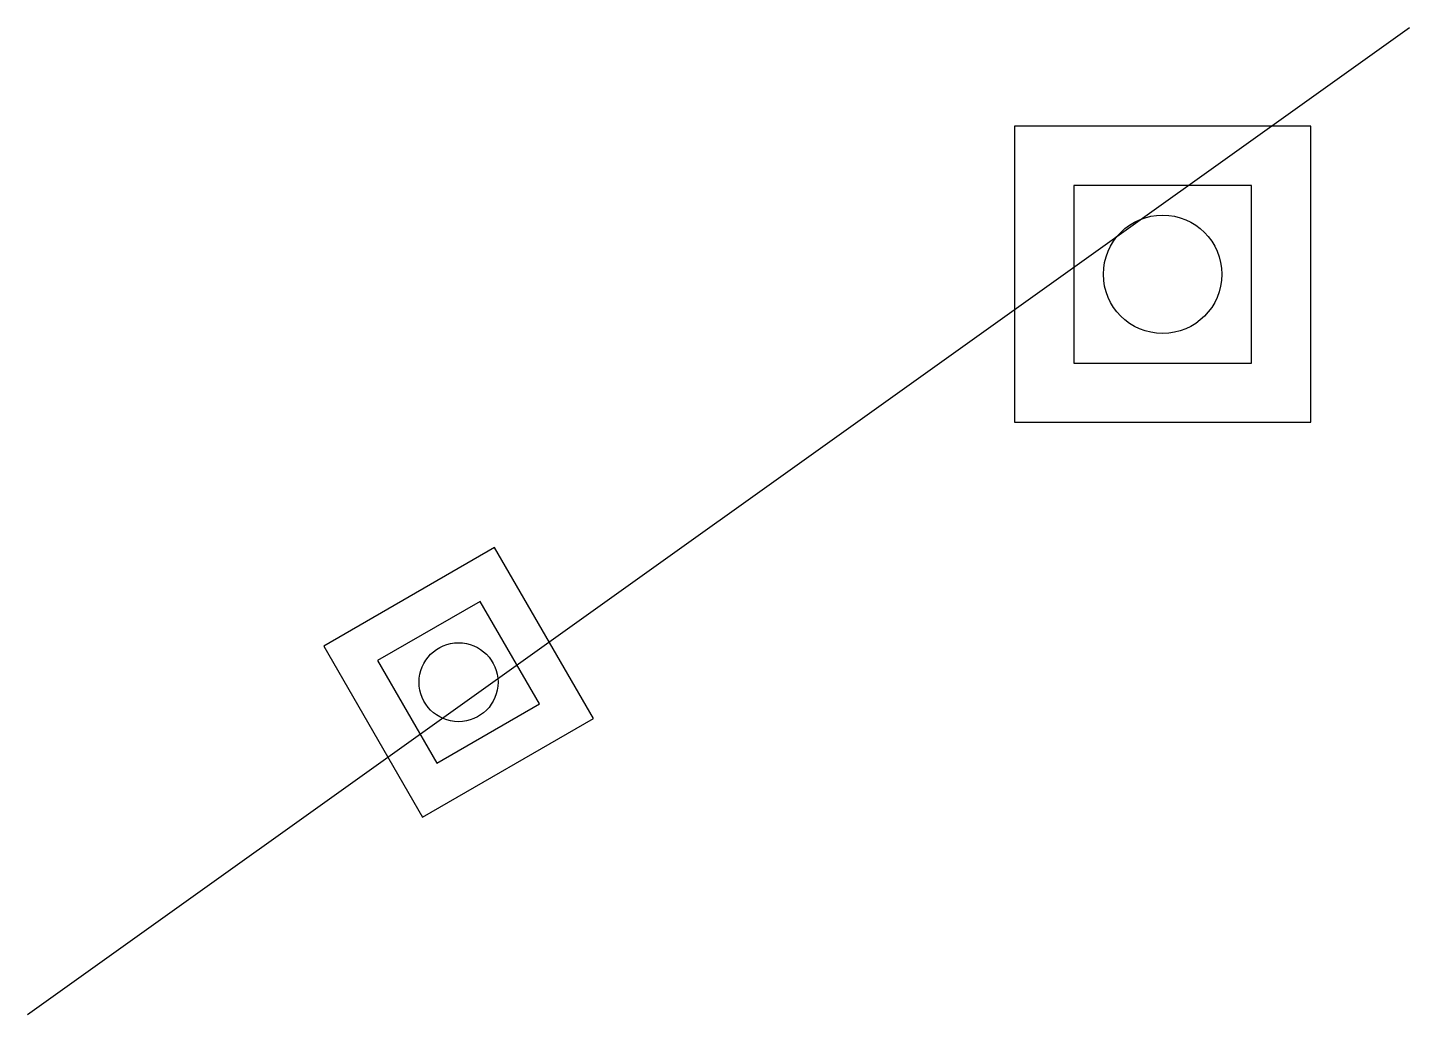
# Model space of a CAD drawing. Header units: millimetres. Extents: x 0 to 70, y 0 to 50.
import ezdxf

# ---------------------------------------------------------------- set-up
doc = ezdxf.new("R2010")
doc.units = ezdxf.units.MM

# ---------------------------------------------------------------- blocks, each defined once
blk = doc.blocks.new('INNER')
blk.add_lwpolyline([(-3, -3), (3, -3), (3, 3), (-3, 3)], close=True)
blk.add_circle((0, 0), 2)
blk = doc.blocks.new('OUTER')
blk.add_lwpolyline([(0, 0), (10, 0), (10, 10), (0, 10)], close=True)
blk.add_blockref('INNER', (5, 5))

msp = doc.modelspace()

# ---------------------------------------------------------------- linework, layer by layer
at = {"layer": 'frame'}
msp.add_line((0, 0), (70, 50), dxfattribs=at)

# ---------------------------------------------------------------- block references
at = {"xscale": 1.5, "yscale": 1.5}
msp.add_blockref('OUTER', (50, 30), dxfattribs=at)
at = {"rotation": 30}
msp.add_blockref('OUTER', (20, 10), dxfattribs=at)

doc.saveas('drawing.dxf')
